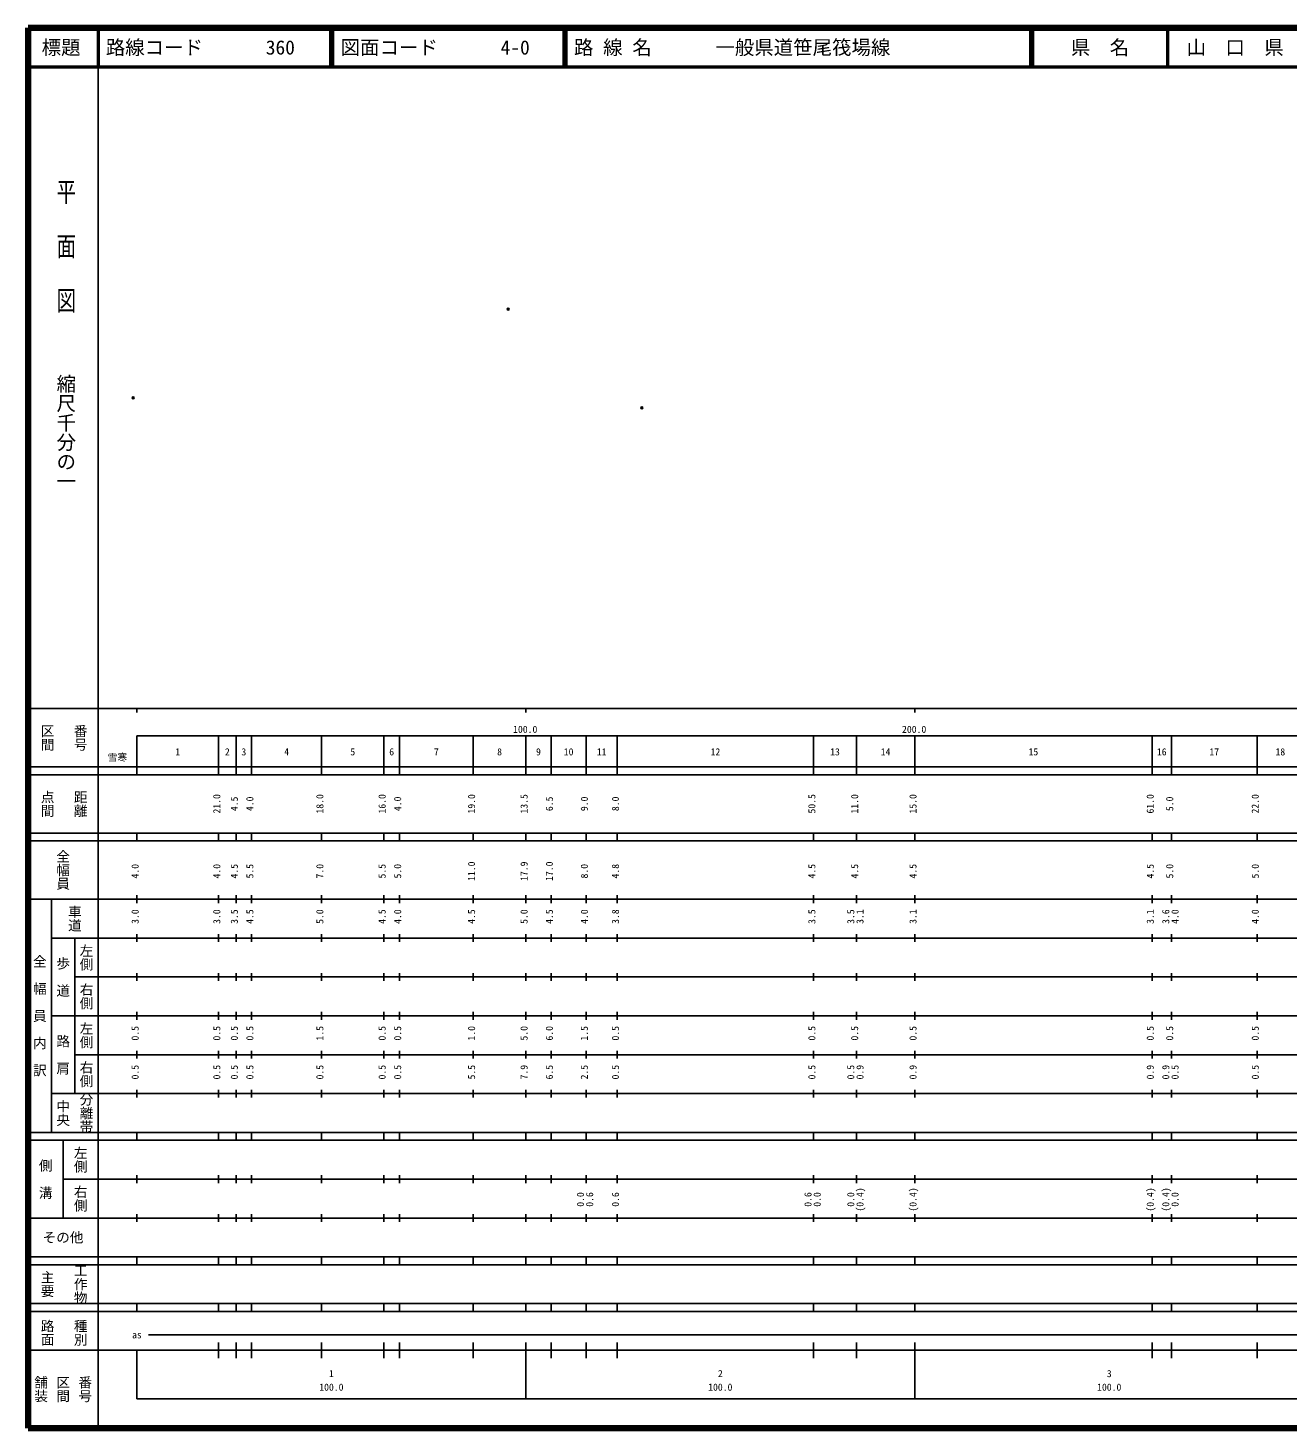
# Model space of a CAD drawing. Units: millimetres on the paper. Extents: x 40 to 680, y 20 to 380.
# Drawn here: x 40 to 364, y 20 to 380 of the extents above; entities that cross this region are included whole.
import ezdxf
from ezdxf.enums import TextEntityAlignment as Align

# ---------------------------------------------------------------- set-up
doc = ezdxf.new("R2010")
doc.units = ezdxf.units.MM
doc.header["$PDMODE"] = 32
doc.header["$PDSIZE"] = 0.5
doc.layers.add('M-OTRS', color=6, linetype='Continuous')
doc.layers.add('M-TTL-TXT', color=7, linetype='Continuous')
for name, color, linetype, lineweight in [('M-TTL', 2, 'Continuous', 140), ('M-TTL-BAND', 7, 'Continuous', 25), ('M-TTL-LINE', 7, 'Continuous', 50)]:
    doc.layers.add(name, color=color, linetype=linetype, lineweight=lineweight)
doc.styles.add('@ＭＳ ゴシック', font='')
doc.styles.add('ＭＳ ゴシック', font='')
doc.styles.get('@ＭＳ ゴシック').set_extended_font_data('@MS Gothic')
doc.styles.get('ＭＳ ゴシック').set_extended_font_data('MS Gothic')

msp = doc.modelspace()

# ---------------------------------------------------------------- linework, layer by layer
at = {"layer": 'M-OTRS'}
for p in [(163.493, 307.726), (67.034, 284.877), (197.83, 282.308)]:
    msp.add_point(p, dxfattribs=at)
at = {"layer": 'M-TTL'}
for p, q in [((40, 380), (40, 20)), ((680, 380), (40, 380)), ((40, 20), (680, 20))]:
    msp.add_line(p, q, dxfattribs=at)
at = {"layer": 'M-TTL-BAND'}
for p, q in [((58, 370), (58, 20)), ((40, 205), (579, 205)), ((68, 205), (68, 204)), ((168, 205), (168, 204)), ((268, 205), (268, 204)), ((68, 198), (579, 198)), ((68, 198), (68, 188)), ((89, 188), (89, 198)), ((93.5, 188), (93.5, 198)), ((97.5, 188), (97.5, 198)), ((115.5, 188), (115.5, 198)), ((131.5, 188), (131.5, 198)), ((135.5, 188), (135.5, 198)), ((154.5, 188), (154.5, 198)), ((168, 188), (168, 198)), ((174.5, 188), (174.5, 198)), ((183.5, 188), (183.5, 198)), ((191.5, 188), (191.5, 198)), ((242, 188), (242, 198)), ((253, 188), (253, 198)), ((268, 188), (268, 198)), ((329, 188), (329, 198)), ((334, 188), (334, 198)), ((356, 188), (356, 198)), ((40, 190), (579, 190)), ((40, 188), (579, 188)), ((40, 173), (579, 173)), ((68, 171), (68, 173)), ((89, 171), (89, 173)), ((93.5, 171), (93.5, 173)), ((97.5, 171), (97.5, 173)), ((115.5, 171), (115.5, 173)), ((131.5, 171), (131.5, 173)), ((135.5, 171), (135.5, 173)), ((154.5, 171), (154.5, 173)), ((168, 171), (168, 173)), ((174.5, 171), (174.5, 173)), ((183.5, 171), (183.5, 173)), ((191.5, 171), (191.5, 173)), ((242, 171), (242, 173)), ((253, 171), (253, 173)), ((268, 171), (268, 173)), ((329, 171), (329, 173)), ((334, 171), (334, 173)), ((356, 171), (356, 173)), ((40, 171), (579, 171)), ((40, 156), (579, 156)), ((46, 96), (46, 156)), ((68, 155), (68, 157)), ((89, 155), (89, 157)), ((93.5, 155), (93.5, 157)), ((97.5, 155), (97.5, 157)), ((115.5, 155), (115.5, 157)), ((131.5, 155), (131.5, 157)), ((135.5, 155), (135.5, 157)), ((154.5, 155), (154.5, 157)), ((168, 155), (168, 157)), ((174.5, 155), (174.5, 157)), ((183.5, 155), (183.5, 157)), ((191.5, 155), (191.5, 157)), ((242, 155), (242, 157)), ((253, 155), (253, 157)), ((268, 155), (268, 157)), ((329, 155), (329, 157)), ((334, 155), (334, 157)), ((356, 155), (356, 157)), ((46, 146), (579, 146)), ((52, 146), (52, 106)), ((68, 145), (68, 147)), ((89, 145), (89, 147)), ((93.5, 145), (93.5, 147)), ((97.5, 145), (97.5, 147)), ((115.5, 145), (115.5, 147)), ((131.5, 145), (131.5, 147)), ((135.5, 145), (135.5, 147)), ((154.5, 145), (154.5, 147)), ((168, 145), (168, 147)), ((174.5, 145), (174.5, 147)), ((183.5, 145), (183.5, 147)), ((191.5, 145), (191.5, 147)), ((242, 145), (242, 147)), ((253, 145), (253, 147)), ((268, 145), (268, 147)), ((329, 145), (329, 147)), ((334, 145), (334, 147)), ((356, 145), (356, 147)), ((68, 135), (68, 137)), ((89, 135), (89, 137)), ((93.5, 135), (93.5, 137)), ((97.5, 135), (97.5, 137)), ((115.5, 135), (115.5, 137)), ((131.5, 135), (131.5, 137)), ((135.5, 135), (135.5, 137)), ((154.5, 135), (154.5, 137)), ((168, 135), (168, 137)), ((174.5, 135), (174.5, 137)), ((183.5, 135), (183.5, 137)), ((191.5, 135), (191.5, 137)), ((242, 135), (242, 137)), ((253, 135), (253, 137)), ((268, 135), (268, 137)), ((329, 135), (329, 137)), ((334, 135), (334, 137)), ((356, 135), (356, 137)), ((52, 136), (579, 136)), ((46, 126), (579, 126)), ((68, 125), (68, 127)), ((89, 125), (89, 127)), ((93.5, 125), (93.5, 127)), ((97.5, 125), (97.5, 127)), ((115.5, 125), (115.5, 127)), ((131.5, 125), (131.5, 127)), ((135.5, 125), (135.5, 127)), ((154.5, 125), (154.5, 127)), ((168, 125), (168, 127)), ((174.5, 125), (174.5, 127)), ((183.5, 125), (183.5, 127)), ((191.5, 125), (191.5, 127)), ((242, 125), (242, 127)), ((253, 125), (253, 127)), ((268, 125), (268, 127)), ((329, 125), (329, 127)), ((334, 125), (334, 127)), ((356, 125), (356, 127)), ((52, 116), (579, 116)), ((68, 115), (68, 117)), ((89, 115), (89, 117)), ((93.5, 115), (93.5, 117)), ((97.5, 115), (97.5, 117)), ((115.5, 115), (115.5, 117)), ((131.5, 115), (131.5, 117)), ((135.5, 115), (135.5, 117)), ((154.5, 115), (154.5, 117)), ((168, 115), (168, 117)), ((174.5, 115), (174.5, 117)), ((183.5, 115), (183.5, 117)), ((191.5, 115), (191.5, 117)), ((242, 115), (242, 117)), ((253, 115), (253, 117)), ((268, 115), (268, 117)), ((329, 115), (329, 117)), ((334, 115), (334, 117)), ((356, 115), (356, 117)), ((46, 106), (579, 106)), ((68, 105), (68, 107)), ((89, 105), (89, 107)), ((93.5, 105), (93.5, 107)), ((97.5, 105), (97.5, 107)), ((115.5, 105), (115.5, 107)), ((131.5, 105), (131.5, 107)), ((135.5, 105), (135.5, 107)), ((154.5, 105), (154.5, 107)), ((168, 105), (168, 107)), ((174.5, 105), (174.5, 107)), ((183.5, 105), (183.5, 107)), ((191.5, 105), (191.5, 107)), ((242, 105), (242, 107)), ((253, 105), (253, 107)), ((268, 105), (268, 107)), ((329, 105), (329, 107)), ((334, 105), (334, 107)), ((356, 105), (356, 107)), ((40, 96), (579, 96)), ((40, 94), (579, 94)), ((49, 94), (49, 74)), ((68, 94), (68, 96)), ((89, 94), (89, 96)), ((93.5, 94), (93.5, 96)), ((97.5, 94), (97.5, 96)), ((115.5, 94), (115.5, 96)), ((131.5, 94), (131.5, 96)), ((135.5, 94), (135.5, 96)), ((154.5, 94), (154.5, 96)), ((168, 94), (168, 96)), ((174.5, 94), (174.5, 96)), ((183.5, 94), (183.5, 96)), ((191.5, 94), (191.5, 96)), ((242, 94), (242, 96)), ((253, 94), (253, 96)), ((268, 94), (268, 96)), ((329, 94), (329, 96)), ((334, 94), (334, 96)), ((356, 94), (356, 96)), ((49, 84), (579, 84)), ((68, 83), (68, 85)), ((89, 83), (89, 85)), ((93.5, 83), (93.5, 85)), ((97.5, 83), (97.5, 85)), ((115.5, 83), (115.5, 85)), ((131.5, 83), (131.5, 85)), ((135.5, 83), (135.5, 85)), ((154.5, 83), (154.5, 85)), ((168, 83), (168, 85)), ((174.5, 83), (174.5, 85)), ((183.5, 83), (183.5, 85)), ((191.5, 83), (191.5, 85)), ((242, 83), (242, 85)), ((253, 83), (253, 85)), ((268, 83), (268, 85)), ((329, 83), (329, 85)), ((334, 83), (334, 85)), ((356, 83), (356, 85)), ((40, 74), (579, 74)), ((68, 73), (68, 75)), ((89, 73), (89, 75)), ((93.5, 73), (93.5, 75)), ((97.5, 73), (97.5, 75)), ((115.5, 73), (115.5, 75)), ((131.5, 73), (131.5, 75)), ((135.5, 73), (135.5, 75)), ((154.5, 73), (154.5, 75)), ((168, 73), (168, 75)), ((174.5, 73), (174.5, 75)), ((183.5, 73), (183.5, 75)), ((191.5, 73), (191.5, 75)), ((242, 73), (242, 75)), ((253, 73), (253, 75)), ((268, 73), (268, 75)), ((329, 73), (329, 75)), ((334, 73), (334, 75)), ((356, 73), (356, 75)), ((40, 64), (579, 64)), ((40, 62), (579, 62)), ((68, 62), (68, 64)), ((89, 62), (89, 64)), ((93.5, 62), (93.5, 64)), ((97.5, 62), (97.5, 64)), ((115.5, 62), (115.5, 64)), ((131.5, 62), (131.5, 64)), ((135.5, 62), (135.5, 64)), ((154.5, 62), (154.5, 64)), ((168, 62), (168, 64)), ((174.5, 62), (174.5, 64)), ((183.5, 62), (183.5, 64)), ((191.5, 62), (191.5, 64)), ((242, 62), (242, 64)), ((253, 62), (253, 64)), ((268, 62), (268, 64)), ((329, 62), (329, 64)), ((334, 62), (334, 64)), ((356, 62), (356, 64)), ((40, 52), (579, 52)), ((68, 50), (68, 52)), ((89, 50), (89, 52)), ((93.5, 50), (93.5, 52)), ((97.5, 50), (97.5, 52)), ((115.5, 50), (115.5, 52)), ((131.5, 50), (131.5, 52)), ((135.5, 50), (135.5, 52)), ((154.5, 50), (154.5, 52)), ((168, 50), (168, 52)), ((174.5, 50), (174.5, 52)), ((183.5, 50), (183.5, 52)), ((191.5, 50), (191.5, 52)), ((242, 50), (242, 52)), ((253, 50), (253, 52)), ((268, 50), (268, 52)), ((329, 50), (329, 52)), ((334, 50), (334, 52)), ((356, 50), (356, 52)), ((40, 50), (579, 50)), ((71, 44), (565, 44)), ((40, 40), (579, 40)), ((68, 40), (68, 27.5)), ((89, 38), (89, 42)), ((93.5, 38), (93.5, 42)), ((97.5, 38), (97.5, 42)), ((115.5, 38), (115.5, 42)), ((131.5, 38), (131.5, 42)), ((135.5, 38), (135.5, 42)), ((154.5, 38), (154.5, 42)), ((168, 27.5), (168, 42)), ((174.5, 38), (174.5, 42)), ((183.5, 38), (183.5, 42)), ((191.5, 38), (191.5, 42)), ((242, 38), (242, 42)), ((253, 38), (253, 42)), ((268, 27.5), (268, 42)), ((329, 38), (329, 42)), ((334, 38), (334, 42)), ((356, 38), (356, 42)), ((68, 27.5), (579, 27.5))]:
    msp.add_line(p, q, dxfattribs=at)
at = {"layer": 'M-TTL-LINE'}
for p, q in [((58, 380), (58, 370)), ((117.75, 380), (117.75, 370)), ((118.25, 380), (118.25, 370)), ((177.75, 380), (177.75, 370)), ((178.25, 380), (178.25, 370)), ((297.75, 380), (297.75, 370)), ((298.25, 380), (298.25, 370)), ((333, 380), (333, 370)), ((40, 370), (680, 370))]:
    msp.add_line(p, q, dxfattribs=at)

# ---------------------------------------------------------------- texts
at = {"layer": 'M-TTL-BAND', "style": '@ＭＳ ゴシック', "width": 1.4}
msp.add_text('平  面  図', height=3.666, rotation=270, dxfattribs=at).set_placement((49.777, 306.475), align=Align.MIDDLE_RIGHT)
at = {"layer": 'M-TTL-BAND', "style": '@ＭＳ ゴシック'}
msp.add_text('縮尺千分の一', height=3.666, rotation=270, dxfattribs=at).set_placement((49.777, 261.03), align=Align.MIDDLE_RIGHT)
for s, p in [('区間', (45, 197.5)), ('番号', (53.5, 197.5)), ('点間', (45, 180.5)), ('距離', (53.5, 180.5)), ('全幅員', (49, 163.5)), ('車道', (52, 151)), ('左側', (55, 141)), ('全\u3000幅\u3000員\u3000内\u3000訳', (43, 126)), ('歩\u3000道', (49, 136)), ('右側', (55, 131)), ('左側', (55, 121)), ('路\u3000肩', (49, 116)), ('右側', (55, 111)), ('分離帯', (55, 101)), ('中央', (49, 101)), ('左側', (53.5, 89)), ('側\u3000溝', (44.5, 84)), ('右側', (53.5, 79)), ('工作物', (53.5, 57)), ('主要', (45, 57)), ('路面', (45, 44.5)), ('種別', (53.5, 44.5)), ('舗装', (43.333, 30)), ('区間', (49, 30)), ('番号', (54.667, 30))]:
    msp.add_text(s, height=2.566, rotation=270, dxfattribs=at).set_placement(p, align=Align.MIDDLE_CENTER)
at = {"layer": 'M-TTL-BAND', "style": 'ＭＳ ゴシック'}
for s, p in [('100.0', (167.844, 198.195)), ('200.0', (267.844, 198.195)), ('1', (78.5, 192.405)), ('2', (91.25, 192.405)), ('3', (95.5, 192.405)), ('4', (106.5, 192.405)), ('5', (123.5, 192.405)), ('6', (133.5, 192.405)), ('7', (145, 192.405)), ('8', (161.25, 192.405)), ('9', (171.25, 192.405)), ('10', (179, 192.405)), ('11', (187.5, 192.405)), ('12', (216.75, 192.405)), ('13', (247.5, 192.405)), ('14', (260.5, 192.405)), ('15', (298.5, 192.405)), ('16', (331.5, 192.405)), ('17', (345, 192.405)), ('18', (362, 192.405)), ('as', (68, 42.5)), ('1', (118, 32.523)), ('2', (218, 32.523)), ('3', (318, 32.523)), ('100.0', (118, 29.033)), ('100.0', (218, 29.033)), ('100.0', (318, 29.033))]:
    msp.add_text(s, height=1.833, dxfattribs=at).set_placement(p, align=Align.BOTTOM_CENTER)
msp.add_text('雪寒', height=1.833, dxfattribs=at).set_placement((65.5, 191), align=Align.BOTTOM_RIGHT)
for s, p in [('21.0', (90, 180.5)), ('4.5', (94.5, 180.5)), ('4.0', (98.5, 180.5)), ('18.0', (116.5, 180.5)), ('16.0', (132.5, 180.5)), ('4.0', (136.5, 180.5)), ('19.0', (155.5, 180.5)), ('13.5', (169, 180.5)), ('6.5', (175.5, 180.5)), ('9.0', (184.5, 180.5)), ('8.0', (192.5, 180.5)), ('50.5', (243, 180.5)), ('11.0', (254, 180.5)), ('15.0', (269, 180.5)), ('61.0', (330, 180.5)), ('5.0', (335, 180.5)), ('22.0', (357, 180.5)), ('4.0', (69, 163.174)), ('4.0', (90, 163.174)), ('4.5', (94.5, 163.174)), ('5.5', (98.5, 163.174)), ('7.0', (116.5, 163.174)), ('5.5', (132.5, 163.174)), ('5.0', (136.5, 163.174)), ('11.0', (155.5, 163.174)), ('17.9', (169, 163.174)), ('17.0', (175.5, 163.174)), ('8.0', (184.5, 163.174)), ('4.8', (192.5, 163.174)), ('4.5', (243, 163.174)), ('4.5', (254, 163.174)), ('4.5', (269, 163.174)), ('4.5', (330, 163.174)), ('5.0', (335, 163.174)), ('5.0', (357, 163.174)), ('3.0', (69, 151.5)), ('3.0', (90, 151.5)), ('3.5', (94.5, 151.5)), ('4.5', (98.5, 151.5)), ('5.0', (116.5, 151.5)), ('4.5', (132.5, 151.5)), ('4.0', (136.5, 151.5)), ('4.5', (155.5, 151.5)), ('5.0', (169, 151.5)), ('4.5', (175.5, 151.5)), ('4.0', (184.5, 151.5)), ('3.8', (192.5, 151.5)), ('3.5', (243, 151.5)), ('3.5', (253, 151.5)), ('3.1', (255.37, 151.5)), ('3.1', (269, 151.5)), ('3.1', (330, 151.5)), ('3.6', (334, 151.5)), ('4.0', (336.37, 151.5)), ('4.0', (357, 151.5)), ('0.5', (69, 121.5)), ('0.5', (90, 121.5)), ('0.5', (94.5, 121.5)), ('0.5', (98.5, 121.5)), ('1.5', (116.5, 121.5)), ('0.5', (132.5, 121.5)), ('0.5', (136.5, 121.5)), ('1.0', (155.5, 121.5)), ('5.0', (169, 121.5)), ('6.0', (175.5, 121.5)), ('1.5', (184.5, 121.5)), ('0.5', (192.5, 121.5)), ('0.5', (243, 121.5)), ('0.5', (254, 121.5)), ('0.5', (269, 121.5)), ('0.5', (330, 121.5)), ('0.5', (335, 121.5)), ('0.5', (357, 121.5)), ('0.5', (69, 111.5)), ('0.5', (90, 111.5)), ('0.5', (94.5, 111.5)), ('0.5', (98.5, 111.5)), ('0.5', (116.5, 111.5)), ('0.5', (132.5, 111.5)), ('0.5', (136.5, 111.5)), ('5.5', (155.5, 111.5)), ('7.9', (169, 111.5)), ('6.5', (175.5, 111.5)), ('2.5', (184.5, 111.5)), ('0.5', (192.5, 111.5)), ('0.5', (243, 111.5)), ('0.5', (253, 111.5)), ('0.9', (255.37, 111.5)), ('0.9', (269, 111.5)), ('0.9', (330, 111.5)), ('0.9', (334, 111.5)), ('0.5', (336.37, 111.5)), ('0.5', (357, 111.5)), ('0.0', (183.5, 78.764)), ('0.6', (185.87, 78.764)), ('0.6', (192.5, 78.764)), ('0.6', (242, 78.764)), ('0.0', (244.37, 78.764)), ('0.0', (253, 78.764)), ('(0.4)', (255.37, 78.764)), ('(0.4)', (269, 78.764)), ('(0.4)', (330, 78.764)), ('(0.4)', (334, 78.764)), ('0.0', (336.37, 78.764))]:
    msp.add_text(s, height=1.833, rotation=90, dxfattribs=at).set_placement(p, align=Align.BOTTOM_CENTER)
msp.add_text('その他', height=2.566, dxfattribs=at).set_placement((49, 69), align=Align.MIDDLE_CENTER)
at = {"layer": 'M-TTL-TXT', "style": 'ＭＳ ゴシック'}
for s, p in [('標題', (48.5, 375)), ('県\u3000名', (315.625, 375)), ('山\u3000口\u3000県', (350.375, 375))]:
    msp.add_text(s, height=3.666, dxfattribs=at).set_placement(p, align=Align.MIDDLE_CENTER)
for s, p in [('路線コード', (60, 375)), ('360', (101.142, 375)), ('図面コード', (120.38, 375)), ('4-0', (161.521, 375)), ('路 線 名', (180.38, 375)), ('一般県道笹尾筏場線', (216.734, 375))]:
    msp.add_text(s, height=3.666, dxfattribs=at).set_placement(p, align=Align.MIDDLE_LEFT)

doc.saveas('drawing.dxf')
